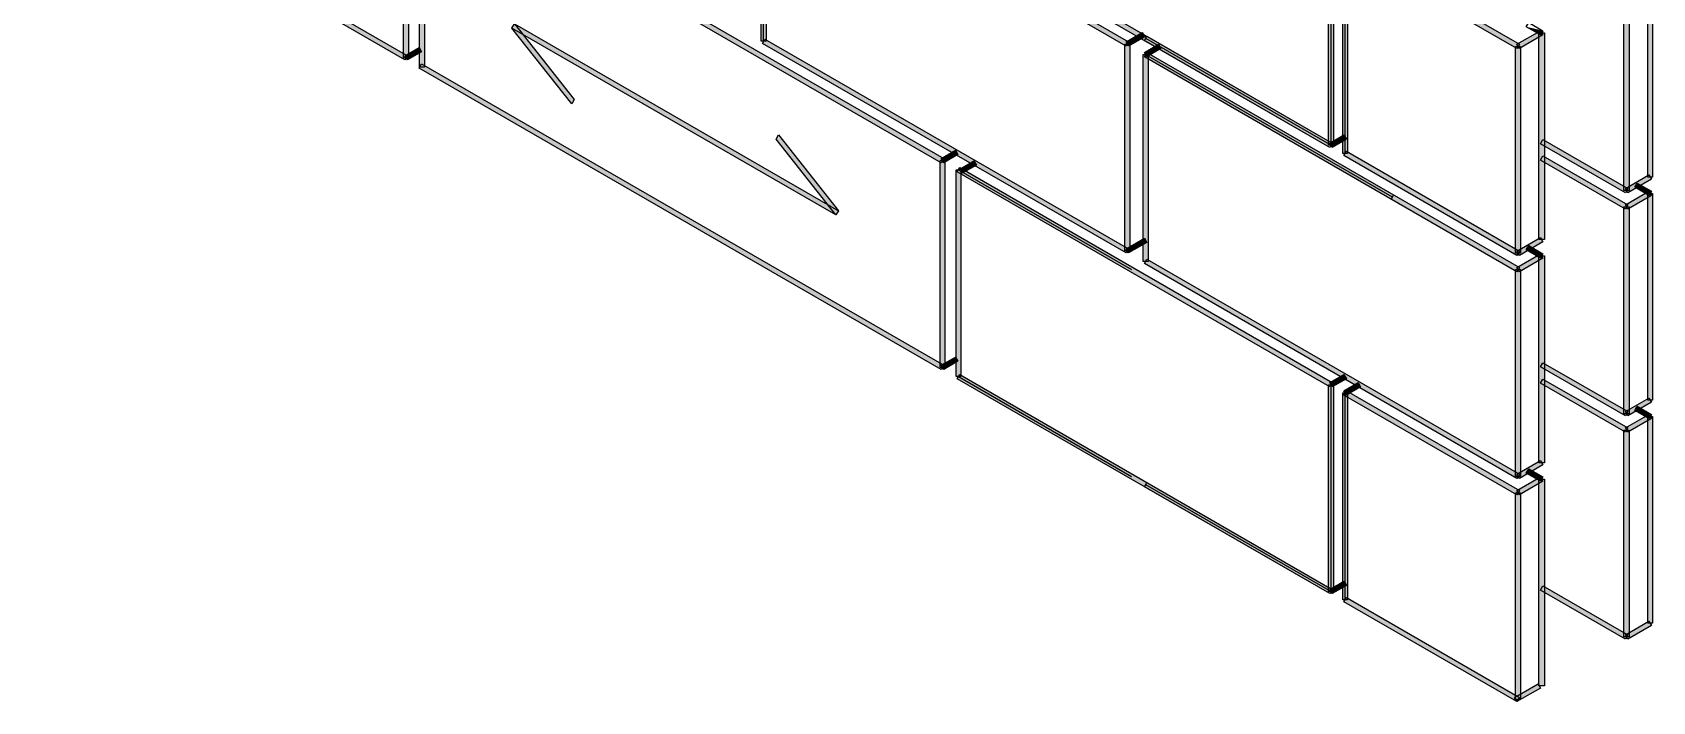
# Model space of a CAD drawing. Extents: x 0 to 119, y 0 to 84.
# Drawn here: x 50.77 to 56.72, y 44.96 to 47.42 of the extents above; entities that cross this region are included whole.
import ezdxf

# ---------------------------------------------------------------- set-up
doc = ezdxf.new("R2010")
doc.units = 0
doc.header["$MEASUREMENT"] = 0
doc.layers.add('3', color=7, linetype='CONTINUOUS')

msp = doc.modelspace()

# ---------------------------------------------------------------- linework, layer by layer
at = {"layer": '3', "color": 7, "linetype": 'Continuous'}
for p, q in [((53.458432, 47.385106), (53.458431, 48.145106)), ((55.542313, 47.002807), (55.542313, 47.762807)), ((55.594275, 46.972807), (55.594274, 47.732807)), ((54.861393, 47.395936), (55.542313, 47.002807)), ((52.145151, 47.324157), (52.197113, 47.354157)), ((54.861393, 47.335936), (54.913355, 47.365936)), ((54.861393, 47.335936), (55.76748, 46.812807)), ((55.542313, 47.002807), (55.594275, 47.032807)), ((54.17416, 46.91271), (54.809432, 46.545936)), ((54.183161, 46.907516), (54.235123, 46.937516)), ((54.174161, 46.152711), (54.809432, 45.785936)), ((55.542313, 46.122807), (55.594275, 46.152807)), ((55.542314, 45.362807), (55.542313, 46.122807)), ((55.594275, 46.092807), (55.646236, 46.122807)), ((55.594275, 45.332807), (55.594275, 46.092807)), ((54.861394, 45.755936), (55.542314, 45.362807)), ((55.542314, 45.362807), (55.594275, 45.392807))]:
    msp.add_line(p, q, dxfattribs=at)
for points in [[(53.449431, 48.145106), (53.467431, 48.145106), (53.467432, 47.385106), (53.449432, 47.385106), (53.449431, 48.145106)], [(54.798521, 47.382627), (54.789521, 47.367039), (53.455369, 48.137312), (53.464369, 48.1529), (54.798521, 47.382627)], [(52.149651, 47.331952), (52.140651, 47.316363), (50.772498, 48.106268), (50.781498, 48.121856), (52.149651, 47.331952)], [(52.136151, 48.084157), (52.154151, 48.084157), (52.154151, 47.324157), (52.136151, 47.324157), (52.136151, 48.084157)], [(52.194862, 48.05026), (52.212862, 48.05026), (52.212863, 47.29026), (52.194863, 47.29026), (52.194862, 48.05026)], [(54.119948, 46.954401), (54.110948, 46.938813), (52.206113, 48.038569), (52.215113, 48.054158), (54.119948, 46.954401)], [(55.546813, 47.010601), (55.537813, 46.995012), (54.16966, 47.784917), (54.17866, 47.800506), (55.546813, 47.010601)], [(55.533313, 47.762807), (55.551313, 47.762807), (55.551313, 47.002807), (55.533313, 47.002807), (55.533313, 47.762807)], [(55.533313, 47.762807), (55.551313, 47.762807), (55.551313, 47.002807), (55.533313, 47.002807), (55.533313, 47.762807)], [(55.585274, 47.732807), (55.603274, 47.732807), (55.603275, 46.972807), (55.585275, 46.972807), (55.585274, 47.732807)], [(55.585274, 47.732807), (55.603274, 47.732807), (55.603275, 46.972807), (55.585275, 46.972807), (55.585274, 47.732807)], [(56.234046, 47.373827), (56.225046, 47.358238), (55.589774, 47.725012), (55.598774, 47.740601), (56.234046, 47.373827)], [(56.70552, 47.646033), (56.72352, 47.646033), (56.723521, 46.886033), (56.705521, 46.886033), (56.70552, 47.646033)], [(56.617918, 47.596033), (56.637918, 47.596033), (56.637918, 46.836033), (56.617918, 46.836033), (56.617918, 47.596033)], [(53.732725, 46.762208), (53.723725, 46.746619), (52.534046, 47.433481), (52.543046, 47.449069), (53.732725, 46.762208)], [(52.762538, 47.170417), (52.753538, 47.154828), (52.534046, 47.433481), (52.543046, 47.449069), (52.762538, 47.170417)], [(56.259687, 47.438238), (56.268687, 47.453827), (56.320649, 47.423827), (56.311649, 47.408238), (56.259687, 47.438238)], [(53.453932, 47.377312), (53.462932, 47.3929), (54.798521, 46.622627), (54.789521, 46.607039), (53.453932, 47.377312)], [(54.803021, 46.614833), (54.785021, 46.614833), (54.785021, 47.374833), (54.803021, 47.374833), (54.803021, 46.614833)], [(54.803021, 46.614833), (54.785021, 46.614833), (54.785021, 47.374833), (54.803021, 47.374833), (54.803021, 46.614833)], [(54.798521, 47.367039), (54.789521, 47.382627), (54.849054, 47.416998), (54.858054, 47.40141), (54.798521, 47.367039)], [(54.798521, 47.367039), (54.789521, 47.382627), (54.849054, 47.416998), (54.858054, 47.40141), (54.798521, 47.367039)], [(55.546813, 47.010601), (55.537813, 46.995012), (54.856893, 47.388142), (54.865893, 47.40373), (55.546813, 47.010601)], [(55.546813, 47.010601), (55.537813, 46.995012), (54.856893, 47.388142), (54.865893, 47.40373), (55.546813, 47.010601)], [(54.865893, 47.328142), (54.856893, 47.34373), (54.908855, 47.37373), (54.917855, 47.358142), (54.865893, 47.328142)], [(56.234046, 47.358238), (56.225046, 47.373827), (56.311649, 47.423827), (56.320649, 47.408238), (56.234046, 47.358238)], [(56.306149, 47.416033), (56.326149, 47.416033), (56.326149, 46.656033), (56.306149, 46.656033), (56.306149, 47.416033)], [(52.149651, 47.316363), (52.140651, 47.331952), (52.192613, 47.361952), (52.201613, 47.346363), (52.149651, 47.316363)], [(54.870393, 46.575936), (54.852393, 46.575936), (54.852393, 47.335936), (54.870393, 47.335936), (54.870393, 46.575936)], [(54.852393, 47.335936), (54.870393, 47.335936), (54.870393, 46.575936), (54.852393, 46.575936), (54.852393, 47.335936)], [(54.852393, 47.335936), (54.870393, 47.335936), (54.870393, 46.575936), (54.852393, 46.575936), (54.852393, 47.335936)], [(56.234047, 46.553827), (56.225047, 46.538238), (54.856893, 47.328142), (54.865893, 47.34373), (56.234047, 46.553827)], [(55.77198, 46.820601), (55.76298, 46.805013), (54.856893, 47.328142), (54.865893, 47.34373), (55.77198, 46.820601)], [(55.77198, 46.820601), (55.76298, 46.805013), (54.856893, 47.328142), (54.865893, 47.34373), (55.77198, 46.820601)], [(56.238547, 46.606033), (56.220547, 46.606033), (56.220546, 47.366033), (56.238546, 47.366033), (56.238547, 46.606033)], [(56.238547, 46.606033), (56.220547, 46.606033), (56.220546, 47.366033), (56.238546, 47.366033), (56.238547, 46.606033)], [(54.119948, 46.194401), (54.110948, 46.178813), (52.192614, 47.286365), (52.201614, 47.301953), (54.119948, 46.194401)], [(53.732725, 46.762208), (53.723725, 46.746619), (53.504234, 47.025272), (53.513233, 47.04086), (53.732725, 46.762208)], [(55.546813, 46.995012), (55.537813, 47.010601), (55.589775, 47.040601), (55.598775, 47.025012), (55.546813, 46.995012)], [(56.311649, 47.008238), (56.320649, 47.023827), (56.632418, 46.843827), (56.623418, 46.828238), (56.311649, 47.008238)], [(54.119948, 46.938813), (54.110948, 46.954401), (54.16291, 46.984401), (54.17191, 46.968813), (54.119948, 46.938813)], [(55.589775, 46.965012), (55.598775, 46.980601), (56.234047, 46.613827), (56.225047, 46.598238), (55.589775, 46.965012)], [(56.632418, 46.783827), (56.623418, 46.768238), (56.311649, 46.948238), (56.320649, 46.963827), (56.632418, 46.783827)], [(54.106448, 46.946607), (54.124448, 46.946607), (54.124448, 46.186607), (54.106448, 46.186607), (54.106448, 46.946607)], [(54.18316, 46.15271), (54.16516, 46.15271), (54.16516, 46.91271), (54.18316, 46.91271), (54.18316, 46.15271)], [(54.16516, 46.91271), (54.18316, 46.91271), (54.18316, 46.15271), (54.16516, 46.15271), (54.16516, 46.91271)], [(54.16516, 46.91271), (54.18316, 46.91271), (54.18316, 46.15271), (54.16516, 46.15271), (54.16516, 46.91271)], [(55.546813, 46.130601), (55.537813, 46.115012), (54.16966, 46.904916), (54.17866, 46.920504), (55.546813, 46.130601)], [(54.187661, 46.899722), (54.178661, 46.915311), (54.230623, 46.945311), (54.239623, 46.929722), (54.187661, 46.899722)], [(56.710021, 46.893827), (56.719021, 46.878239), (56.632418, 46.828238), (56.623418, 46.843827), (56.710021, 46.893827)], [(56.710021, 46.893827), (56.719021, 46.878239), (56.632418, 46.828238), (56.623418, 46.843827), (56.710021, 46.893827)], [(56.658059, 46.848238), (56.667059, 46.863827), (56.719021, 46.833827), (56.710021, 46.818239), (56.658059, 46.848238)], [(56.617918, 46.776033), (56.637918, 46.776033), (56.637919, 46.016033), (56.617919, 46.016033), (56.617918, 46.776033)], [(56.617918, 46.776033), (56.637918, 46.776033), (56.637919, 46.016033), (56.617919, 46.016033), (56.617918, 46.776033)], [(56.632418, 46.768238), (56.623418, 46.783827), (56.710021, 46.833827), (56.719021, 46.818239), (56.632418, 46.768238)], [(56.632418, 46.768238), (56.623418, 46.783827), (56.710021, 46.833827), (56.719021, 46.818239), (56.632418, 46.768238)], [(56.705521, 46.826033), (56.723521, 46.826033), (56.723521, 46.066033), (56.705521, 46.066033), (56.705521, 46.826033)], [(56.705521, 46.826033), (56.723521, 46.826033), (56.723521, 46.066033), (56.705521, 46.066033), (56.705521, 46.826033)], [(54.856973, 46.66157), (54.865973, 46.645982), (54.798521, 46.607039), (54.789521, 46.622627), (54.856973, 46.66157)], [(54.856973, 46.66157), (54.865973, 46.645982), (54.798521, 46.607039), (54.789521, 46.622627), (54.856973, 46.66157)], [(56.311649, 46.663827), (56.320649, 46.648238), (56.234047, 46.598238), (56.225047, 46.613827), (56.311649, 46.663827)], [(56.234047, 46.538238), (56.225047, 46.553827), (56.311649, 46.603827), (56.320649, 46.588238), (56.234047, 46.538238)], [(56.234047, 46.538238), (56.225047, 46.553827), (56.311649, 46.603827), (56.320649, 46.588238), (56.234047, 46.538238)], [(56.259688, 46.618238), (56.268688, 46.633827), (56.320649, 46.603827), (56.311649, 46.588238), (56.259688, 46.618238)], [(54.856893, 46.568142), (54.865893, 46.58373), (56.234047, 45.793827), (56.225047, 45.778238), (54.856893, 46.568142)], [(56.238547, 45.786033), (56.220547, 45.786033), (56.220547, 46.546033), (56.238547, 46.546033), (56.238547, 45.786033)], [(56.238547, 45.786033), (56.220547, 45.786033), (56.220547, 46.546033), (56.238547, 46.546033), (56.238547, 45.786033)], [(56.306149, 46.596033), (56.326149, 46.596033), (56.32615, 45.836033), (56.30615, 45.836033), (56.306149, 46.596033)], [(56.306149, 46.596033), (56.326149, 46.596033), (56.32615, 45.836033), (56.30615, 45.836033), (56.306149, 46.596033)], [(54.119948, 46.178813), (54.110948, 46.194401), (54.16291, 46.224401), (54.17191, 46.208813), (54.119948, 46.178813)], [(56.311649, 46.188238), (56.320649, 46.203827), (56.632419, 46.023827), (56.623419, 46.008238), (56.311649, 46.188238)], [(56.311649, 46.188238), (56.320649, 46.203827), (56.632419, 46.023827), (56.623419, 46.008238), (56.311649, 46.188238)], [(55.546814, 45.370601), (55.537814, 45.355012), (54.169661, 46.144917), (54.178661, 46.160506), (55.546814, 45.370601)], [(55.533313, 46.122807), (55.551313, 46.122807), (55.551314, 45.362807), (55.533314, 45.362807), (55.533313, 46.122807)], [(55.533313, 46.122807), (55.551313, 46.122807), (55.551314, 45.362807), (55.533314, 45.362807), (55.533313, 46.122807)], [(55.546813, 46.115012), (55.537813, 46.130601), (55.589775, 46.160601), (55.598775, 46.145012), (55.546813, 46.115012)], [(55.598775, 46.085012), (55.589775, 46.100601), (55.641736, 46.130601), (55.650736, 46.115012), (55.598775, 46.085012)], [(56.632419, 45.963827), (56.623419, 45.948238), (56.311649, 46.128238), (56.320649, 46.143827), (56.632419, 45.963827)], [(55.585275, 46.092807), (55.603275, 46.092807), (55.603275, 45.332807), (55.585275, 45.332807), (55.585275, 46.092807)], [(55.585275, 46.092807), (55.603275, 46.092807), (55.603275, 45.332807), (55.585275, 45.332807), (55.585275, 46.092807)], [(56.234047, 45.733827), (56.225047, 45.718238), (55.589775, 46.085012), (55.598775, 46.100601), (56.234047, 45.733827)], [(56.710021, 46.073827), (56.719021, 46.058239), (56.632419, 46.008238), (56.623419, 46.023827), (56.710021, 46.073827)], [(56.710021, 46.073827), (56.719021, 46.058239), (56.632419, 46.008238), (56.623419, 46.023827), (56.710021, 46.073827)], [(56.710021, 46.073827), (56.719021, 46.058239), (56.632419, 46.008238), (56.623419, 46.023827), (56.710021, 46.073827)], [(56.632419, 45.948238), (56.623419, 45.963827), (56.710021, 46.013827), (56.719021, 45.998239), (56.632419, 45.948238)], [(56.65806, 46.028238), (56.66706, 46.043827), (56.719021, 46.013827), (56.710021, 45.998239), (56.65806, 46.028238)], [(56.705521, 46.006033), (56.723521, 46.006033), (56.723521, 45.246033), (56.705521, 45.246033), (56.705521, 46.006033)], [(56.617919, 45.956033), (56.637919, 45.956033), (56.637919, 45.196033), (56.617919, 45.196033), (56.617919, 45.956033)], [(56.31165, 45.843827), (56.32065, 45.828238), (56.234047, 45.778238), (56.225047, 45.793827), (56.31165, 45.843827)], [(56.31165, 45.843827), (56.32065, 45.828238), (56.234047, 45.778238), (56.225047, 45.793827), (56.31165, 45.843827)], [(55.546814, 45.370601), (55.537814, 45.355012), (54.856894, 45.748142), (54.865894, 45.76373), (55.546814, 45.370601)], [(55.546814, 45.370601), (55.537814, 45.355012), (54.856894, 45.748142), (54.865894, 45.76373), (55.546814, 45.370601)], [(56.234047, 45.718238), (56.225047, 45.733827), (56.31165, 45.783827), (56.32065, 45.768238), (56.234047, 45.718238)], [(56.259688, 45.798238), (56.268688, 45.813827), (56.32065, 45.783827), (56.31165, 45.768238), (56.259688, 45.798238)], [(56.30615, 45.776033), (56.32615, 45.776033), (56.32615, 45.016033), (56.30615, 45.016033), (56.30615, 45.776033)], [(56.238547, 44.966033), (56.220547, 44.966033), (56.220547, 45.726033), (56.238547, 45.726033), (56.238547, 44.966033)], [(56.238547, 44.966033), (56.220547, 44.966033), (56.220547, 45.726033), (56.238547, 45.726033), (56.238547, 44.966033)], [(55.546814, 45.355012), (55.537814, 45.370601), (55.589775, 45.400601), (55.598775, 45.385012), (55.546814, 45.355012)], [(56.31165, 45.368238), (56.32065, 45.383827), (56.632419, 45.203827), (56.623419, 45.188238), (56.31165, 45.368238)], [(55.589775, 45.325012), (55.598775, 45.340601), (56.234047, 44.973827), (56.225047, 44.958238), (55.589775, 45.325012)], [(56.710021, 45.253827), (56.719021, 45.238239), (56.632419, 45.188238), (56.623419, 45.203827), (56.710021, 45.253827)], [(56.710021, 45.253827), (56.719021, 45.238239), (56.632419, 45.188238), (56.623419, 45.203827), (56.710021, 45.253827)], [(56.30265, 45.023827), (56.31165, 45.008238), (56.225047, 44.958238), (56.216047, 44.973827), (56.30265, 45.023827)]]:
    msp.add_lwpolyline(points, dxfattribs=at)
for points in [[(53.449431, 48.145106), (53.467431, 48.145106), (53.467432, 47.385106)], [(53.449431, 48.145106), (53.467432, 47.385106), (53.449432, 47.385106)], [(53.449431, 48.145106), (53.449432, 47.385106), (53.449431, 48.145106)], [(54.798521, 47.382627), (53.455369, 48.137312), (53.464369, 48.1529)], [(54.798521, 47.382627), (53.464369, 48.1529), (54.798521, 47.382627)], [(52.149651, 47.331952), (50.772498, 48.106268), (50.781498, 48.121856)], [(52.149651, 47.331952), (52.140651, 47.316363), (50.772498, 48.106268)], [(52.149651, 47.331952), (50.781498, 48.121856), (52.149651, 47.331952)], [(54.798521, 47.382627), (54.789521, 47.367039), (53.455369, 48.137312)], [(52.136151, 48.084157), (52.154151, 48.084157), (52.154151, 47.324157)], [(52.136151, 48.084157), (52.154151, 47.324157), (52.136151, 47.324157)], [(52.136151, 48.084157), (52.136151, 47.324157), (52.136151, 48.084157)], [(52.194862, 48.05026), (52.212862, 48.05026), (52.212863, 47.29026)], [(52.194862, 48.05026), (52.212863, 47.29026), (52.194863, 47.29026)], [(52.194862, 48.05026), (52.194863, 47.29026), (52.194862, 48.05026)], [(54.119948, 46.954401), (52.206113, 48.038569), (52.215113, 48.054158)], [(54.119948, 46.954401), (54.110948, 46.938813), (52.206113, 48.038569)], [(54.119948, 46.954401), (52.215113, 48.054158), (54.119948, 46.954401)], [(55.546813, 47.010601), (54.16966, 47.784917), (54.17866, 47.800506)], [(55.546813, 47.010601), (54.17866, 47.800506), (55.546813, 47.010601)], [(55.546813, 47.010601), (55.537813, 46.995012), (54.16966, 47.784917)], [(55.533313, 47.762807), (55.551313, 47.762807), (55.551313, 47.002807)], [(55.533313, 47.762807), (55.551313, 47.002807), (55.533313, 47.002807)], [(55.533313, 47.762807), (55.533313, 47.002807), (55.533313, 47.762807)], [(55.533313, 47.762807), (55.551313, 47.762807), (55.551313, 47.002807)], [(55.533313, 47.762807), (55.551313, 47.002807), (55.533313, 47.002807)], [(55.533313, 47.762807), (55.533313, 47.002807), (55.533313, 47.762807)], [(55.585274, 47.732807), (55.603274, 47.732807), (55.603275, 46.972807)], [(55.585274, 47.732807), (55.603275, 46.972807), (55.585275, 46.972807)], [(55.585274, 47.732807), (55.585275, 46.972807), (55.585274, 47.732807)], [(55.585274, 47.732807), (55.603274, 47.732807), (55.603275, 46.972807)], [(55.585274, 47.732807), (55.603275, 46.972807), (55.585275, 46.972807)], [(55.585274, 47.732807), (55.585275, 46.972807), (55.585274, 47.732807)], [(56.234046, 47.373827), (55.589774, 47.725012), (55.598774, 47.740601)], [(56.234046, 47.373827), (55.598774, 47.740601), (56.234046, 47.373827)], [(56.234046, 47.373827), (56.225046, 47.358238), (55.589774, 47.725012)], [(56.70552, 47.646033), (56.72352, 47.646033), (56.723521, 46.886033)], [(56.70552, 47.646033), (56.723521, 46.886033), (56.705521, 46.886033)], [(56.70552, 47.646033), (56.705521, 46.886033), (56.70552, 47.646033)], [(56.617918, 47.596033), (56.637918, 47.596033), (56.637918, 46.836033)], [(56.617918, 47.596033), (56.637918, 46.836033), (56.617918, 46.836033)], [(56.617918, 47.596033), (56.617918, 46.836033), (56.617918, 47.596033)], [(53.732725, 46.762208), (52.534046, 47.433481), (52.543046, 47.449069)], [(52.762538, 47.170417), (52.534046, 47.433481), (52.543046, 47.449069)], [(53.732725, 46.762208), (53.723725, 46.746619), (52.534046, 47.433481)], [(52.762538, 47.170417), (52.753538, 47.154828), (52.534046, 47.433481)], [(53.732725, 46.762208), (52.543046, 47.449069), (53.732725, 46.762208)], [(52.762538, 47.170417), (52.543046, 47.449069), (52.762538, 47.170417)], [(56.259687, 47.438238), (56.320649, 47.423827), (56.311649, 47.408238)], [(56.259687, 47.438238), (56.311649, 47.408238), (56.259687, 47.438238)], [(53.453932, 47.377312), (53.462932, 47.3929), (54.798521, 46.622627)], [(53.453932, 47.377312), (54.798521, 46.622627), (54.789521, 46.607039)], [(53.453932, 47.377312), (54.789521, 46.607039), (53.453932, 47.377312)], [(54.803021, 46.614833), (54.785021, 46.614833), (54.785021, 47.374833)], [(54.803021, 46.614833), (54.785021, 47.374833), (54.803021, 47.374833)], [(54.803021, 46.614833), (54.785021, 46.614833), (54.785021, 47.374833)], [(54.803021, 46.614833), (54.785021, 47.374833), (54.803021, 47.374833)], [(54.798521, 47.367039), (54.789521, 47.382627), (54.849054, 47.416998)], [(54.798521, 47.367039), (54.789521, 47.382627), (54.849054, 47.416998)], [(54.798521, 47.367039), (54.849054, 47.416998), (54.858054, 47.40141)], [(54.798521, 47.367039), (54.849054, 47.416998), (54.858054, 47.40141)], [(54.798521, 47.367039), (54.858054, 47.40141), (54.798521, 47.367039)], [(54.798521, 47.367039), (54.858054, 47.40141), (54.798521, 47.367039)], [(54.803021, 46.614833), (54.803021, 47.374833), (54.803021, 46.614833)], [(54.803021, 46.614833), (54.803021, 47.374833), (54.803021, 46.614833)], [(55.546813, 47.010601), (54.856893, 47.388142), (54.865893, 47.40373)], [(55.546813, 47.010601), (54.856893, 47.388142), (54.865893, 47.40373)], [(55.546813, 47.010601), (55.537813, 46.995012), (54.856893, 47.388142)], [(55.546813, 47.010601), (55.537813, 46.995012), (54.856893, 47.388142)], [(54.865893, 47.328142), (54.856893, 47.34373), (54.908855, 47.37373)], [(55.546813, 47.010601), (54.865893, 47.40373), (55.546813, 47.010601)], [(55.546813, 47.010601), (54.865893, 47.40373), (55.546813, 47.010601)], [(54.865893, 47.328142), (54.908855, 47.37373), (54.917855, 47.358142)], [(56.234046, 47.358238), (56.225046, 47.373827), (56.311649, 47.423827)], [(56.234046, 47.358238), (56.311649, 47.423827), (56.320649, 47.408238)], [(56.234046, 47.358238), (56.320649, 47.408238), (56.234046, 47.358238)], [(56.306149, 47.416033), (56.326149, 47.416033), (56.326149, 46.656033)], [(56.306149, 47.416033), (56.326149, 46.656033), (56.306149, 46.656033)], [(56.306149, 47.416033), (56.306149, 46.656033), (56.306149, 47.416033)], [(52.149651, 47.316363), (52.140651, 47.331952), (52.192613, 47.361952)], [(52.149651, 47.316363), (52.192613, 47.361952), (52.201613, 47.346363)], [(52.149651, 47.316363), (52.201613, 47.346363), (52.149651, 47.316363)], [(54.870393, 46.575936), (54.852393, 46.575936), (54.852393, 47.335936)], [(54.870393, 46.575936), (54.852393, 47.335936), (54.870393, 47.335936)], [(54.852393, 47.335936), (54.870393, 47.335936), (54.870393, 46.575936)], [(54.852393, 47.335936), (54.870393, 46.575936), (54.852393, 46.575936)], [(54.852393, 47.335936), (54.852393, 46.575936), (54.852393, 47.335936)], [(54.852393, 47.335936), (54.870393, 47.335936), (54.870393, 46.575936)], [(54.852393, 47.335936), (54.870393, 46.575936), (54.852393, 46.575936)], [(54.852393, 47.335936), (54.852393, 46.575936), (54.852393, 47.335936)], [(56.234047, 46.553827), (54.856893, 47.328142), (54.865893, 47.34373)], [(55.77198, 46.820601), (54.856893, 47.328142), (54.865893, 47.34373)], [(55.77198, 46.820601), (54.856893, 47.328142), (54.865893, 47.34373)], [(56.234047, 46.553827), (56.225047, 46.538238), (54.856893, 47.328142)], [(55.77198, 46.820601), (55.76298, 46.805013), (54.856893, 47.328142)], [(55.77198, 46.820601), (55.76298, 46.805013), (54.856893, 47.328142)], [(54.865893, 47.328142), (54.917855, 47.358142), (54.865893, 47.328142)], [(56.234047, 46.553827), (54.865893, 47.34373), (56.234047, 46.553827)], [(55.77198, 46.820601), (54.865893, 47.34373), (55.77198, 46.820601)], [(55.77198, 46.820601), (54.865893, 47.34373), (55.77198, 46.820601)], [(54.870393, 46.575936), (54.870393, 47.335936), (54.870393, 46.575936)], [(56.238547, 46.606033), (56.220547, 46.606033), (56.220546, 47.366033)], [(56.238547, 46.606033), (56.220546, 47.366033), (56.238546, 47.366033)], [(56.238547, 46.606033), (56.220547, 46.606033), (56.220546, 47.366033)], [(56.238547, 46.606033), (56.220546, 47.366033), (56.238546, 47.366033)], [(56.238547, 46.606033), (56.238546, 47.366033), (56.238547, 46.606033)], [(56.238547, 46.606033), (56.238546, 47.366033), (56.238547, 46.606033)], [(54.119948, 46.194401), (52.192614, 47.286365), (52.201614, 47.301953)], [(54.119948, 46.194401), (54.110948, 46.178813), (52.192614, 47.286365)], [(54.119948, 46.194401), (52.201614, 47.301953), (54.119948, 46.194401)], [(53.732725, 46.762208), (53.504234, 47.025272), (53.513233, 47.04086)], [(53.732725, 46.762208), (53.723725, 46.746619), (53.504234, 47.025272)], [(53.732725, 46.762208), (53.513233, 47.04086), (53.732725, 46.762208)], [(55.546813, 46.995012), (55.537813, 47.010601), (55.589775, 47.040601)], [(55.546813, 46.995012), (55.589775, 47.040601), (55.598775, 47.025012)], [(55.546813, 46.995012), (55.598775, 47.025012), (55.546813, 46.995012)], [(56.311649, 47.008238), (56.320649, 47.023827), (56.632418, 46.843827)], [(54.119948, 46.938813), (54.110948, 46.954401), (54.16291, 46.984401)], [(54.119948, 46.938813), (54.16291, 46.984401), (54.17191, 46.968813)], [(54.119948, 46.938813), (54.17191, 46.968813), (54.119948, 46.938813)], [(55.589775, 46.965012), (55.598775, 46.980601), (56.234047, 46.613827)], [(55.589775, 46.965012), (56.234047, 46.613827), (56.225047, 46.598238)], [(55.589775, 46.965012), (56.225047, 46.598238), (55.589775, 46.965012)], [(56.311649, 47.008238), (56.632418, 46.843827), (56.623418, 46.828238)], [(56.311649, 47.008238), (56.623418, 46.828238), (56.311649, 47.008238)], [(56.632418, 46.783827), (56.311649, 46.948238), (56.320649, 46.963827)], [(56.632418, 46.783827), (56.320649, 46.963827), (56.632418, 46.783827)], [(54.106448, 46.946607), (54.124448, 46.946607), (54.124448, 46.186607)], [(54.106448, 46.946607), (54.124448, 46.186607), (54.106448, 46.186607)], [(54.106448, 46.946607), (54.106448, 46.186607), (54.106448, 46.946607)], [(54.18316, 46.15271), (54.16516, 46.15271), (54.16516, 46.91271)], [(54.18316, 46.15271), (54.16516, 46.91271), (54.18316, 46.91271)], [(54.16516, 46.91271), (54.18316, 46.91271), (54.18316, 46.15271)], [(54.16516, 46.91271), (54.18316, 46.15271), (54.16516, 46.15271)], [(54.16516, 46.91271), (54.16516, 46.15271), (54.16516, 46.91271)], [(54.16516, 46.91271), (54.18316, 46.91271), (54.18316, 46.15271)], [(54.16516, 46.91271), (54.18316, 46.15271), (54.16516, 46.15271)], [(54.16516, 46.91271), (54.16516, 46.15271), (54.16516, 46.91271)], [(55.546813, 46.130601), (54.16966, 46.904916), (54.17866, 46.920504)], [(55.546813, 46.130601), (55.537813, 46.115012), (54.16966, 46.904916)], [(55.546813, 46.130601), (54.17866, 46.920504), (55.546813, 46.130601)], [(54.187661, 46.899722), (54.178661, 46.915311), (54.230623, 46.945311)], [(54.18316, 46.15271), (54.18316, 46.91271), (54.18316, 46.15271)], [(54.187661, 46.899722), (54.230623, 46.945311), (54.239623, 46.929722)], [(54.187661, 46.899722), (54.239623, 46.929722), (54.187661, 46.899722)], [(56.632418, 46.783827), (56.623418, 46.768238), (56.311649, 46.948238)], [(56.710021, 46.893827), (56.632418, 46.828238), (56.623418, 46.843827)], [(56.710021, 46.893827), (56.623418, 46.843827), (56.710021, 46.893827)], [(56.710021, 46.893827), (56.632418, 46.828238), (56.623418, 46.843827)], [(56.710021, 46.893827), (56.623418, 46.843827), (56.710021, 46.893827)], [(56.710021, 46.893827), (56.719021, 46.878239), (56.632418, 46.828238)], [(56.710021, 46.893827), (56.719021, 46.878239), (56.632418, 46.828238)], [(56.658059, 46.848238), (56.667059, 46.863827), (56.719021, 46.833827)], [(56.658059, 46.848238), (56.719021, 46.833827), (56.710021, 46.818239)], [(56.658059, 46.848238), (56.710021, 46.818239), (56.658059, 46.848238)], [(56.617918, 46.776033), (56.637918, 46.776033), (56.637919, 46.016033)], [(56.617918, 46.776033), (56.637919, 46.016033), (56.617919, 46.016033)], [(56.617918, 46.776033), (56.617919, 46.016033), (56.617918, 46.776033)], [(56.617918, 46.776033), (56.637918, 46.776033), (56.637919, 46.016033)], [(56.617918, 46.776033), (56.637919, 46.016033), (56.617919, 46.016033)], [(56.617918, 46.776033), (56.617919, 46.016033), (56.617918, 46.776033)], [(56.632418, 46.768238), (56.623418, 46.783827), (56.710021, 46.833827)], [(56.632418, 46.768238), (56.623418, 46.783827), (56.710021, 46.833827)], [(56.632418, 46.768238), (56.710021, 46.833827), (56.719021, 46.818239)], [(56.632418, 46.768238), (56.710021, 46.833827), (56.719021, 46.818239)], [(56.632418, 46.768238), (56.719021, 46.818239), (56.632418, 46.768238)], [(56.632418, 46.768238), (56.719021, 46.818239), (56.632418, 46.768238)], [(56.705521, 46.826033), (56.723521, 46.826033), (56.723521, 46.066033)], [(56.705521, 46.826033), (56.723521, 46.066033), (56.705521, 46.066033)], [(56.705521, 46.826033), (56.705521, 46.066033), (56.705521, 46.826033)], [(56.705521, 46.826033), (56.723521, 46.826033), (56.723521, 46.066033)], [(56.705521, 46.826033), (56.723521, 46.066033), (56.705521, 46.066033)], [(56.705521, 46.826033), (56.705521, 46.066033), (56.705521, 46.826033)], [(54.856973, 46.66157), (54.798521, 46.607039), (54.789521, 46.622627)], [(54.856973, 46.66157), (54.789521, 46.622627), (54.856973, 46.66157)], [(54.856973, 46.66157), (54.798521, 46.607039), (54.789521, 46.622627)], [(54.856973, 46.66157), (54.789521, 46.622627), (54.856973, 46.66157)], [(54.856973, 46.66157), (54.865973, 46.645982), (54.798521, 46.607039)], [(54.856973, 46.66157), (54.865973, 46.645982), (54.798521, 46.607039)], [(56.311649, 46.663827), (56.234047, 46.598238), (56.225047, 46.613827)], [(56.311649, 46.663827), (56.225047, 46.613827), (56.311649, 46.663827)], [(56.311649, 46.663827), (56.320649, 46.648238), (56.234047, 46.598238)], [(56.234047, 46.538238), (56.225047, 46.553827), (56.311649, 46.603827)], [(56.234047, 46.538238), (56.225047, 46.553827), (56.311649, 46.603827)], [(56.234047, 46.538238), (56.311649, 46.603827), (56.320649, 46.588238)], [(56.234047, 46.538238), (56.311649, 46.603827), (56.320649, 46.588238)], [(56.259688, 46.618238), (56.268688, 46.633827), (56.320649, 46.603827)], [(56.259688, 46.618238), (56.320649, 46.603827), (56.311649, 46.588238)], [(56.259688, 46.618238), (56.311649, 46.588238), (56.259688, 46.618238)], [(54.856893, 46.568142), (54.865893, 46.58373), (56.234047, 45.793827)], [(54.856893, 46.568142), (56.234047, 45.793827), (56.225047, 45.778238)], [(54.856893, 46.568142), (56.225047, 45.778238), (54.856893, 46.568142)], [(56.238547, 45.786033), (56.220547, 45.786033), (56.220547, 46.546033)], [(56.238547, 45.786033), (56.220547, 46.546033), (56.238547, 46.546033)], [(56.238547, 45.786033), (56.220547, 45.786033), (56.220547, 46.546033)], [(56.238547, 45.786033), (56.220547, 46.546033), (56.238547, 46.546033)], [(56.234047, 46.538238), (56.320649, 46.588238), (56.234047, 46.538238)], [(56.234047, 46.538238), (56.320649, 46.588238), (56.234047, 46.538238)], [(56.238547, 45.786033), (56.238547, 46.546033), (56.238547, 45.786033)], [(56.238547, 45.786033), (56.238547, 46.546033), (56.238547, 45.786033)], [(56.306149, 46.596033), (56.326149, 46.596033), (56.32615, 45.836033)], [(56.306149, 46.596033), (56.32615, 45.836033), (56.30615, 45.836033)], [(56.306149, 46.596033), (56.30615, 45.836033), (56.306149, 46.596033)], [(56.306149, 46.596033), (56.326149, 46.596033), (56.32615, 45.836033)], [(56.306149, 46.596033), (56.32615, 45.836033), (56.30615, 45.836033)], [(56.306149, 46.596033), (56.30615, 45.836033), (56.306149, 46.596033)], [(54.119948, 46.178813), (54.110948, 46.194401), (54.16291, 46.224401)], [(54.119948, 46.178813), (54.16291, 46.224401), (54.17191, 46.208813)], [(54.119948, 46.178813), (54.17191, 46.208813), (54.119948, 46.178813)], [(56.311649, 46.188238), (56.320649, 46.203827), (56.632419, 46.023827)], [(56.311649, 46.188238), (56.320649, 46.203827), (56.632419, 46.023827)], [(56.311649, 46.188238), (56.632419, 46.023827), (56.623419, 46.008238)], [(56.311649, 46.188238), (56.623419, 46.008238), (56.311649, 46.188238)], [(56.311649, 46.188238), (56.632419, 46.023827), (56.623419, 46.008238)], [(56.311649, 46.188238), (56.623419, 46.008238), (56.311649, 46.188238)], [(55.546814, 45.370601), (54.169661, 46.144917), (54.178661, 46.160506)], [(55.546814, 45.370601), (55.537814, 45.355012), (54.169661, 46.144917)], [(55.546814, 45.370601), (54.178661, 46.160506), (55.546814, 45.370601)], [(55.533313, 46.122807), (55.551313, 46.122807), (55.551314, 45.362807)], [(55.533313, 46.122807), (55.551314, 45.362807), (55.533314, 45.362807)], [(55.533313, 46.122807), (55.533314, 45.362807), (55.533313, 46.122807)], [(55.533313, 46.122807), (55.551313, 46.122807), (55.551314, 45.362807)], [(55.533313, 46.122807), (55.551314, 45.362807), (55.533314, 45.362807)], [(55.533313, 46.122807), (55.533314, 45.362807), (55.533313, 46.122807)], [(55.546813, 46.115012), (55.537813, 46.130601), (55.589775, 46.160601)], [(55.546813, 46.115012), (55.589775, 46.160601), (55.598775, 46.145012)], [(55.546813, 46.115012), (55.598775, 46.145012), (55.546813, 46.115012)], [(55.598775, 46.085012), (55.589775, 46.100601), (55.641736, 46.130601)], [(55.598775, 46.085012), (55.641736, 46.130601), (55.650736, 46.115012)], [(56.632419, 45.963827), (56.311649, 46.128238), (56.320649, 46.143827)], [(56.632419, 45.963827), (56.623419, 45.948238), (56.311649, 46.128238)], [(56.632419, 45.963827), (56.320649, 46.143827), (56.632419, 45.963827)], [(55.585275, 46.092807), (55.603275, 46.092807), (55.603275, 45.332807)], [(55.585275, 46.092807), (55.603275, 45.332807), (55.585275, 45.332807)], [(55.585275, 46.092807), (55.585275, 45.332807), (55.585275, 46.092807)], [(55.585275, 46.092807), (55.603275, 46.092807), (55.603275, 45.332807)], [(55.585275, 46.092807), (55.603275, 45.332807), (55.585275, 45.332807)], [(55.585275, 46.092807), (55.585275, 45.332807), (55.585275, 46.092807)], [(56.234047, 45.733827), (55.589775, 46.085012), (55.598775, 46.100601)], [(56.234047, 45.733827), (56.225047, 45.718238), (55.589775, 46.085012)], [(55.598775, 46.085012), (55.650736, 46.115012), (55.598775, 46.085012)], [(56.234047, 45.733827), (55.598775, 46.100601), (56.234047, 45.733827)], [(56.710021, 46.073827), (56.632419, 46.008238), (56.623419, 46.023827)], [(56.710021, 46.073827), (56.623419, 46.023827), (56.710021, 46.073827)], [(56.710021, 46.073827), (56.632419, 46.008238), (56.623419, 46.023827)], [(56.710021, 46.073827), (56.623419, 46.023827), (56.710021, 46.073827)], [(56.710021, 46.073827), (56.632419, 46.008238), (56.623419, 46.023827)], [(56.710021, 46.073827), (56.623419, 46.023827), (56.710021, 46.073827)], [(56.710021, 46.073827), (56.719021, 46.058239), (56.632419, 46.008238)], [(56.710021, 46.073827), (56.719021, 46.058239), (56.632419, 46.008238)], [(56.710021, 46.073827), (56.719021, 46.058239), (56.632419, 46.008238)], [(56.632419, 45.948238), (56.623419, 45.963827), (56.710021, 46.013827)], [(56.632419, 45.948238), (56.710021, 46.013827), (56.719021, 45.998239)], [(56.65806, 46.028238), (56.66706, 46.043827), (56.719021, 46.013827)], [(56.65806, 46.028238), (56.719021, 46.013827), (56.710021, 45.998239)], [(56.65806, 46.028238), (56.710021, 45.998239), (56.65806, 46.028238)], [(56.705521, 46.006033), (56.723521, 46.006033), (56.723521, 45.246033)], [(56.705521, 46.006033), (56.723521, 45.246033), (56.705521, 45.246033)], [(56.705521, 46.006033), (56.705521, 45.246033), (56.705521, 46.006033)], [(56.617919, 45.956033), (56.637919, 45.956033), (56.637919, 45.196033)], [(56.617919, 45.956033), (56.637919, 45.196033), (56.617919, 45.196033)], [(56.617919, 45.956033), (56.617919, 45.196033), (56.617919, 45.956033)], [(56.632419, 45.948238), (56.719021, 45.998239), (56.632419, 45.948238)], [(56.31165, 45.843827), (56.234047, 45.778238), (56.225047, 45.793827)], [(56.31165, 45.843827), (56.225047, 45.793827), (56.31165, 45.843827)], [(56.31165, 45.843827), (56.234047, 45.778238), (56.225047, 45.793827)], [(56.31165, 45.843827), (56.225047, 45.793827), (56.31165, 45.843827)], [(56.31165, 45.843827), (56.32065, 45.828238), (56.234047, 45.778238)], [(56.31165, 45.843827), (56.32065, 45.828238), (56.234047, 45.778238)], [(55.546814, 45.370601), (54.856894, 45.748142), (54.865894, 45.76373)], [(55.546814, 45.370601), (54.856894, 45.748142), (54.865894, 45.76373)], [(55.546814, 45.370601), (54.865894, 45.76373), (55.546814, 45.370601)], [(55.546814, 45.370601), (54.865894, 45.76373), (55.546814, 45.370601)], [(56.234047, 45.718238), (56.225047, 45.733827), (56.31165, 45.783827)], [(56.234047, 45.718238), (56.31165, 45.783827), (56.32065, 45.768238)], [(56.234047, 45.718238), (56.32065, 45.768238), (56.234047, 45.718238)], [(56.259688, 45.798238), (56.268688, 45.813827), (56.32065, 45.783827)], [(56.259688, 45.798238), (56.32065, 45.783827), (56.31165, 45.768238)], [(56.259688, 45.798238), (56.31165, 45.768238), (56.259688, 45.798238)], [(56.30615, 45.776033), (56.32615, 45.776033), (56.32615, 45.016033)], [(56.30615, 45.776033), (56.32615, 45.016033), (56.30615, 45.016033)], [(56.30615, 45.776033), (56.30615, 45.016033), (56.30615, 45.776033)], [(55.546814, 45.370601), (55.537814, 45.355012), (54.856894, 45.748142)], [(55.546814, 45.370601), (55.537814, 45.355012), (54.856894, 45.748142)], [(56.238547, 44.966033), (56.220547, 44.966033), (56.220547, 45.726033)], [(56.238547, 44.966033), (56.220547, 45.726033), (56.238547, 45.726033)], [(56.238547, 44.966033), (56.220547, 44.966033), (56.220547, 45.726033)], [(56.238547, 44.966033), (56.220547, 45.726033), (56.238547, 45.726033)], [(56.238547, 44.966033), (56.238547, 45.726033), (56.238547, 44.966033)], [(56.238547, 44.966033), (56.238547, 45.726033), (56.238547, 44.966033)], [(55.546814, 45.355012), (55.537814, 45.370601), (55.589775, 45.400601)], [(55.546814, 45.355012), (55.589775, 45.400601), (55.598775, 45.385012)], [(55.546814, 45.355012), (55.598775, 45.385012), (55.546814, 45.355012)], [(56.31165, 45.368238), (56.32065, 45.383827), (56.632419, 45.203827)], [(56.31165, 45.368238), (56.632419, 45.203827), (56.623419, 45.188238)], [(56.31165, 45.368238), (56.623419, 45.188238), (56.31165, 45.368238)], [(55.589775, 45.325012), (55.598775, 45.340601), (56.234047, 44.973827)], [(55.589775, 45.325012), (56.234047, 44.973827), (56.225047, 44.958238)], [(55.589775, 45.325012), (56.225047, 44.958238), (55.589775, 45.325012)], [(56.710021, 45.253827), (56.632419, 45.188238), (56.623419, 45.203827)], [(56.710021, 45.253827), (56.623419, 45.203827), (56.710021, 45.253827)], [(56.710021, 45.253827), (56.632419, 45.188238), (56.623419, 45.203827)], [(56.710021, 45.253827), (56.623419, 45.203827), (56.710021, 45.253827)], [(56.710021, 45.253827), (56.719021, 45.238239), (56.632419, 45.188238)], [(56.710021, 45.253827), (56.719021, 45.238239), (56.632419, 45.188238)], [(56.30265, 45.023827), (56.225047, 44.958238), (56.216047, 44.973827)], [(56.30265, 45.023827), (56.216047, 44.973827), (56.30265, 45.023827)], [(56.30265, 45.023827), (56.31165, 45.008238), (56.225047, 44.958238)]]:
    msp.add_solid(points, dxfattribs=at)

doc.saveas('drawing.dxf')
